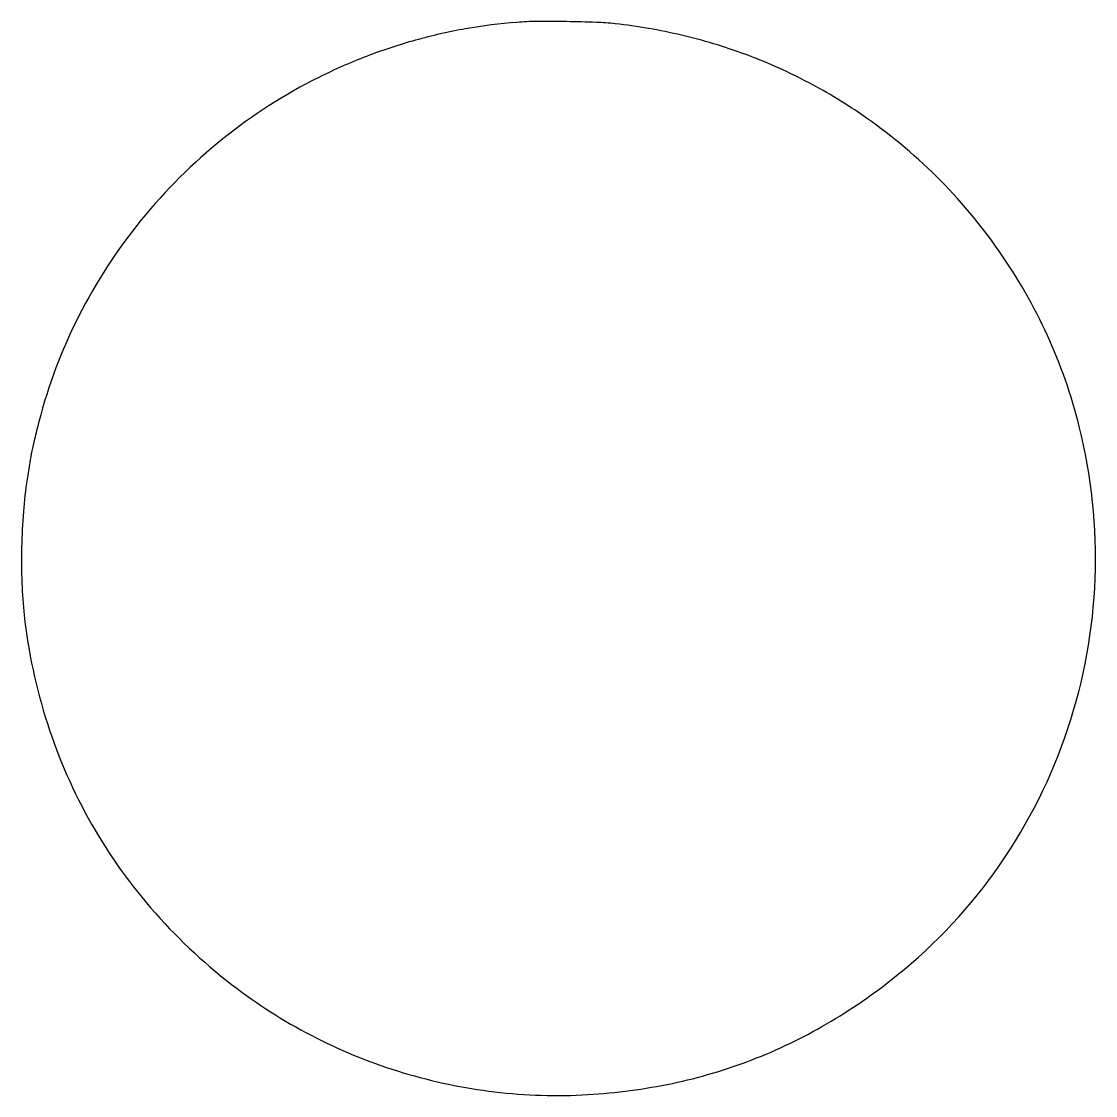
# Model space of a CAD drawing. Extents: x 0 to 720, y 0 to 720.
import ezdxf

# ---------------------------------------------------------------- set-up
doc = ezdxf.new("R2010")
doc.units = 0

msp = doc.modelspace()

# ---------------------------------------------------------------- linework, layer by layer
msp.add_lwpolyline([(332.184023, 718.971573, 0.023896), (297.799695, 714.618966, 0.024288), (264.177053, 707.020205, 0.024242), (231.388775, 696.179638, 0.023597), (199.5, 682.130936, 0.053707), (135.061258, 640.876154, 0.05288), (80.513935, 586.650722, 0.053051), (38.702413, 522.37014, 0.054778), (11.890484, 451.406194, 0.002954), (8.966519, 439.75548, 0.009344), (7.200715, 431.90671, 0.009728), (5.766582, 424.164121, 0.00342), (4.000913, 413, 0.018367), (1.53111, 391.29205, 0.013769), (0.352197, 367.261603, 0.013823), (0.499523, 343.346923, 0.019252), (2.045673, 322, 0.050085), (17.615325, 249.269179, 0.051819), (47.230524, 181.964534, 0.051838), (90.040073, 122.208331, 0.050191), (144.651723, 71.813115, 0.044107), (197.739955, 38.764705, 0.043822), (255.914688, 15.456904, 0.043842), (317.235301, 2.652663, 0.044234), (379.664248, 0.790992, 0.037008), (436.267115, 8.339654, 0.040301), (489.490892, 24.055535, 0.040311), (539.49285, 48.101927, 0.03706), (586.499481, 80.463111, 0.072136), (655.687604, 154.766753, 0.071298), (701.248781, 245.948815, 0.071047), (719.470098, 346.554526, 0.070803), (708.838347, 448.363031, 0.046031), (687.454343, 509.314648, 0.045082), (655.160612, 565.779741, 0.044951), (613.166902, 615.690895, 0.045193), (563, 657.19408, 0.030723), (525.068482, 679.901294, 0.031207), (484.833829, 697.656931, 0.030985), (442.4244, 710.370368, 0.02936), (398, 718.023569, 0.019162), (385.374604, 718.954198, 0.005214), (365.369557, 719.451041, 0.005284), (345.289779, 719.528039, 0.017852)], format="xyb", close=True)

doc.saveas('drawing.dxf')
